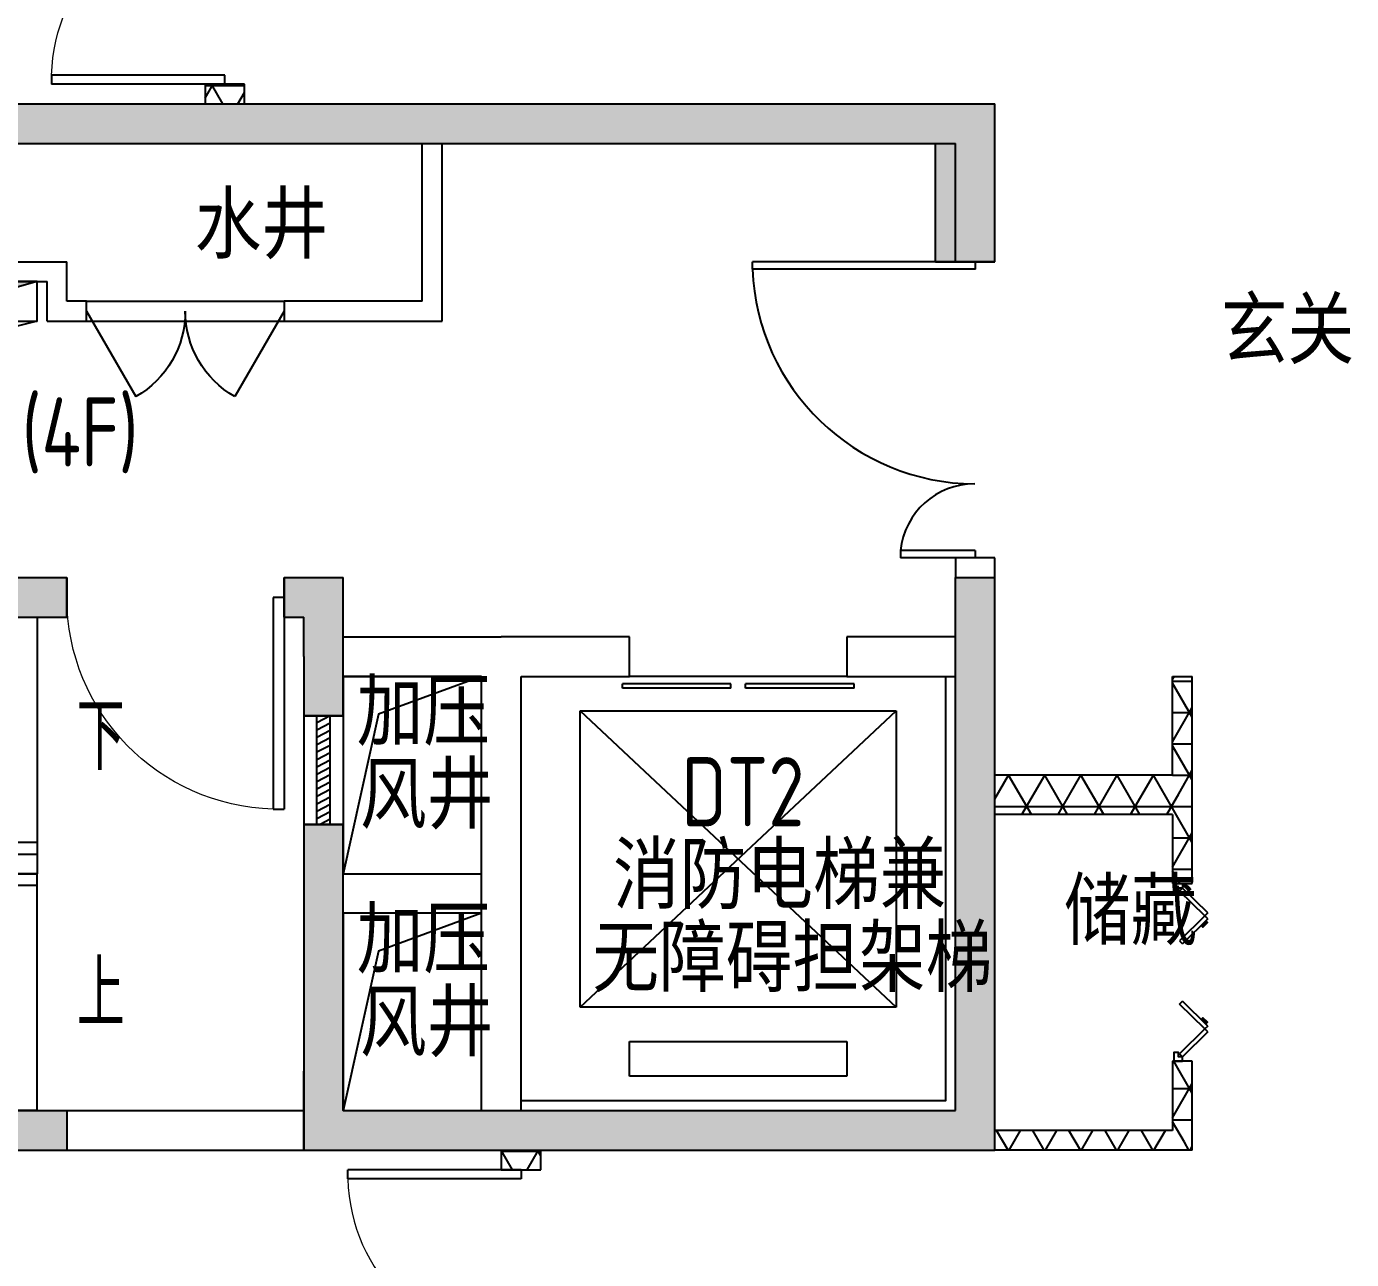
# Model space of a CAD drawing. Extents: x 512858 to 514372, y -232486 to -231710.
# Drawn here: x 513802.74 to 513809.45, y -232134.32 to -232128.08 of the extents above; entities that cross this region are included whole.
import ezdxf

# ---------------------------------------------------------------- set-up
doc = ezdxf.new("R2010")
doc.units = 0
doc.header["$LTSCALE"] = 1000
doc.layers.get('0').update_dxf_attribs({"color": 252})
for name, color, linetype in [('2#HXT-偶数层$0$A-ANNO-100-SYMB', 252, 'Continuous'), ('2#HXT-偶数层$0$A-ANNO-100-TXT', 252, 'Continuous'), ('2#HXT-偶数层$0$A-DOOR', 252, 'Continuous'), ('2#HXT-偶数层$0$A-FIRE-DOOR', 252, 'Continuous'), ('2#HXT-偶数层$0$A-HOLE-E', 252, 'Continuous'), ('2#HXT-偶数层$0$A-PATT-COLU', 252, 'Continuous'), ('2#HXT-偶数层$0$A-STAIR', 252, 'Continuous'), ('2#HXT-偶数层$0$A-STR-CONC-B', 252, 'Continuous'), ('2#HXT-偶数层$0$A-WALL-S', 252, 'Continuous'), ('2#HXT-偶数层$0$A-WINDOW', 252, 'Continuous'), ('2#HXT-偶数层$0$AA-DOOR_FIRE_TEXT', 252, 'Continuous'), ('A-ANNO-100-TXT', 252, 'Continuous'), ('A-ANNO-20-TXT', 252, 'Continuous'), ('A-METAL-S', 253, 'Continuous'), ('A2户型$1$A-DOOR', 252, 'Continuous'), ('A2户型$1$A-FIRE-DOOR', 252, 'Continuous'), ('A2户型$1$A-PATT-COLU', 252, 'Continuous'), ('A2户型$1$A-STR-CONC-B', 252, 'Continuous'), ('A2户型$1$A-WALL-S', 252, 'Continuous'), ('A2户型$1$WINDOW', 252, 'Continuous'), ('PUB_TEXT', 252, 'Continuous')]:
    doc.layers.add(name, color=color, linetype=linetype)
doc.styles.add('2#HXT-偶数层$0$STANDARD', font='GBENOR', dxfattribs={"bigfont": 'GBCBIG'})
doc.styles.add('TYDG_02', font='TSSDENG.shx', dxfattribs={"width": 0.8, "bigfont": 'hztxt.shx'})
pattern_1 = [(0, (0, 0), (0, 158.75), []), (60, (0, 0), (-137.4815328507796, 79.37500000000001), []), (120, (0, 0), (-137.4815328507796, -79.37499999999996), [])]

# ---------------------------------------------------------------- blocks, each defined once
blk = doc.blocks.new('2新137A2户型$0$$DorLib2D$00000001')
for p, q in [((0.45, 0.9750000000000001), (0.5000000000000002, 0.9750000000000001)), ((0.45, 0), (0.45, 0.9750000000000001)), ((0.5, 0), (0.5, 0.9750000000000001)), ((0.5, 0), (0.45, 0))]:
    blk.add_line(p, q)
at = {"lineweight": 13}
blk.add_arc((0.475, 0), 0.975, 91.4692835813538, 180, dxfattribs=at)
blk = doc.blocks.new('2新138A2户型$0$$DorLib2D$00000034')
for p, q in [((-0.3348234125231649, 0.1426552639182747), (-0.4750000000005821, 1.0056e-12)), ((-0.3181802983995001, 0.1263013287125923), (-0.4583568858769172, -0.0163539352046766)), ((-0.3348234125231649, 0.1426552639182747), (-0.3181802983995001, 0.1263013287125923)), ((-0.3015371842758353, 0.1426552639182747), (-0.3181802983995001, 0.1263013287125923)), ((-0.3181802983995001, 0.1263013287125923), (-0.1780037109220829, -0.0163539352046766)), ((-0.3015371842758353, 0.1426552639182747), (-0.161360596798418, 1.0056e-12)), ((0.3015371842758353, 0.1426552639182747), (0.161360596798418, 1.0056e-12)), ((0.3181802983995001, 0.1263013287125923), (0.1780037109220829, -0.0163539352046766)), ((0.3015371842758353, 0.1426552639182747), (0.3181802983995001, 0.1263013287125923)), ((0.3348234125231649, 0.1426552639182747), (0.3181802983995001, 0.1263013287125923)), ((0.3181802983995001, 0.1263013287125923), (0.4583568858769172, -0.0163539352046766)), ((0.3348234125231649, 0.1426552639182747), (0.4750000000005821, 1.0056e-12)), ((-0.5000000000006187, -0.0479999999993198), (-0.5000000000007416, 1.0099e-12)), ((-0.4583568858769172, -0.0163539352046766), (-0.4750000000005821, 1.0056e-12)), ((-0.1780037109220829, -0.0163539352046766), (-0.161360596798418, 1.0056e-12)), ((0.1780037109220829, -0.0163539352046766), (0.161360596798418, 1.0056e-12)), ((0.4583568858769172, -0.0163539352046766), (0.4750000000005821, 1.0056e-12)), ((0.5000000000007416, -0.0479999999993198), (0.5000000000007416, 1.0099e-12))]:
    blk.add_line(p, q)
for points in [[(-0.2898728090204765, 0.1307846330202903), (-0.2803624580926677, 0.1401297388521084), (-0.2549744755672762, 0.114292832613611), (-0.2644848264950846, 0.1049477267817925)], [(-0.2866020219793401, 0.1274560101955572), (-0.2804202938762643, 0.1335303289862392), (-0.2615738854331457, 0.1143506683972074), (-0.2677556135362211, 0.1082763496065255)], [(0.2898728090204765, 0.1307846330202903), (0.2803624580926677, 0.1401297388521084), (0.2549744755672762, 0.114292832613611), (0.2644848264950846, 0.1049477267817925)], [(0.2866020219793401, 0.1274560101955572), (0.2804202938762643, 0.1335303289862392), (0.2615738854331457, 0.1143506683972074), (0.2677556135362211, 0.1082763496065255)], [(-0.5000000000006185, 7.574e-13), (-0.4750000000005819, 7.548e-13), (-0.4750000000005796, -0.0229999999992807), (-0.4500000000005404, -0.0229999999992807), (-0.4500000000005404, -0.0479999999993198), (-0.5000000000006187, -0.0479999999993198)], [(0.5000000000006185, 7.574e-13), (0.4750000000005819, 7.548e-13), (0.4750000000005796, -0.0229999999992807), (0.4500000000005404, -0.0229999999992807), (0.4500000000005404, -0.0479999999993198), (0.5000000000006187, -0.0479999999993198)]]:
    blk.add_lwpolyline(points)
blk = doc.blocks.new('2新141A2户型$0$$DorLib2D$00000225')
at = {"color": 0}
for p, q in [((0.4750000000000032, -0.0014478852985498), (0.4750000000000032, 0.7521225008925327)), ((0.4750000000000032, 0.7521225008925327), (0.5000000000000036, 0.7521225008925363)), ((0.5000000000000036, -0.0014478852985498), (0.5000000000000036, 0.7521225008925363)), ((-0.4999999999999982, -3.6e-15), (-0.5, 0.252035990386009)), ((-0.4750000000000014, 0.252035990386009), (-0.5, 0.252035990386009)), ((-0.4749999999999996, -3.6e-15), (-0.4750000000000014, 0.252035990386009)), ((-0.4749999999999996, -3.6e-15), (-0.4999999999999947, -3.6e-15)), ((0.4750000000000032, -0.0014478852985498), (0.4999999999999929, -0.0014478852985498))]:
    blk.add_line(p, q, dxfattribs=at)
for centre, radius, start, end in [((0.5046168020419071, -0.0019208093578129), 0.7546247204382253, 92.24926861260724, 179.7237749158362), ((-0.5007908120542499, 0.0025725639174823), 0.2507930763238999, 359.7898704778746, 84.09743784757413)]:
    blk.add_arc(centre, radius, start, end, dxfattribs=at)
blk = doc.blocks.new('2新135A2户型')
at = {"layer": 'A2户型$1$A-PATT-COLU'}
h = blk.add_hatch(dxfattribs=at)
h.set_pattern_fill('NET3', color=256, scale=50, style=0)
h.set_pattern_definition(pattern_1)
h.paths.add_polyline_path([(-56662.02428979643, 172502.20979495), (-56662.02429088665, 172602.2633542628), (-56862.02429088939, 172602.2633520832), (-56862.02428979765, 172502.2084788902)])
for points in [[(-58062.02618816544, 172502.2005825187), (-58062.02487210563, 172302.200582523), (-56762.02363051339, 172302.2091369199), (-56762.0249465732, 172502.2091369156)], [(-56762.0249465732, 172502.2091369156), (-56762.02363051339, 172302.2091369199), (-53162.02434097562, 172302.2328259916), (-52862.02434097563, 172502.2348000859)], [(-52862.02434097696, 171702.2341420536), (-52862.02434097563, 172502.2348000859), (-53162.02434097562, 172302.2328259916), (-53162.02434097696, 171702.2341420536)], [(-53062.02434097696, 169002.2290697434), (-52862.02434097696, 169002.2290697434), (-52862.02434097696, 170102.2341420536), (-53062.02434097696, 170102.2341420536)], [(-53062.02434097788, 167402.2341420537), (-52862.02434097644, 167202.2341420537), (-52862.02434097696, 169002.2290697434), (-53062.02434097696, 169002.2290697434)], [(-56362.02434097925, 167202.2341420535), (-56162.0243409729, 167402.2341420534), (-56162.02434097698, 167602.2341420536), (-56362.02434097698, 167602.2341420536)], [(-60562.02446431626, 167402.2341420536), (-60562.02446431626, 167202.2341420536), (-57562.02434097698, 167202.2341420536), (-57562.02434097698, 167402.2341420536)], [(-56162.0243409729, 167402.2341420534), (-56362.02434097925, 167202.2341420535), (-55262.02439288476, 167202.2341420536), (-55262.02439288476, 167402.2341420536)], [(-55262.02439288476, 167402.2341420536), (-55262.02439288476, 167202.2341420536), (-52862.02434097644, 167202.2341420537), (-53062.02434097788, 167402.2341420537)]]:
    blk.add_hatch(color=256, dxfattribs=at).paths.add_polyline_path(points)
h = blk.add_hatch(dxfattribs=at)
h.set_pattern_fill('NET3', color=256, scale=50, style=0)
h.set_pattern_definition(pattern_1)
h.paths.add_polyline_path([(-51928.85927180494, 169002.2390653061), (-51862.19260513909, 169002.2387640138), (-51862.1898924152, 169602.2387640077), (-51962.18989241419, 169602.2392161283), (-51962.19215301686, 169102.2392159615)])
h = blk.add_hatch(dxfattribs=at)
h.set_pattern_fill('NET3', color=256, scale=50, style=0)
h.set_pattern_definition(pattern_1)
h.paths.add_polyline_path([(-51928.85927180494, 169002.2390653061), (-51962.19215301686, 169102.2392159615), (-52862.02434097644, 169102.2300845039), (-52862.02434097644, 168902.2300844946), (-51962.19305725885, 168902.2392159429)])
h = blk.add_hatch(dxfattribs=at)
h.set_pattern_fill('NET3', color=256, scale=50, style=0)
h.set_pattern_definition(pattern_1)
h.paths.add_polyline_path([(-51962.19305725885, 168902.2392159429), (-51962.19463944857, 168552.2906592872), (-51862.19463944906, 168552.2902071666), (-51862.19260513909, 169002.2387640138), (-51928.85927180494, 169002.2390653061)])
h = blk.add_hatch(dxfattribs=at)
h.set_pattern_fill('NET3', color=256, scale=50, style=0)
h.set_pattern_definition(pattern_1)
h.paths.add_polyline_path([(-51862.20074328215, 167202.2448666343), (-51862.19870853438, 167652.2902071758), (-51962.19870853441, 167652.2906592964), (-51962.20029116827, 167302.2438518491)])
h = blk.add_hatch(dxfattribs=at)
h.set_pattern_fill('NET3', color=256, scale=50, style=0)
h.set_pattern_definition(pattern_1)
h.paths.add_polyline_path([(-51862.20074328215, 167202.2448666343), (-51962.20029116827, 167302.2438518491), (-52862.02434097644, 167302.234720474), (-52862.02434097635, 167202.2347204682)])
h = blk.add_hatch(dxfattribs=at)
h.set_pattern_fill('NET3', color=256, scale=50, style=0)
h.set_pattern_definition(pattern_1)
h.paths.add_polyline_path([(-55362.02439012675, 167202.2341420535), (-55362.02438736845, 167102.2341365395), (-55162.02438737145, 167102.2341420547), (-55162.0243901283, 167202.2341420535)])
at = {"layer": 'A2户型$1$A-STR-CONC-B'}
for p, q in [((-58062.02618816544, 172502.2005825187), (-56762.0249465732, 172502.2091369156)), ((-56762.0249465732, 172502.2091369156), (-52862.02434097563, 172502.2348000859)), ((-52862.02434097696, 171702.2341420536), (-52862.02434097563, 172502.2348000859)), ((-58062.02487210563, 172302.200582523), (-56762.02363051339, 172302.2091369199)), ((-56762.02363051339, 172302.2091369199), (-53162.02434097562, 172302.2328259916)), ((-53162.02434097696, 171702.2341420536), (-53162.02434097562, 172302.2328259916)), ((-53162.02434097696, 171702.2341420536), (-52862.02434097696, 171702.2341420536)), ((-53062.02434097696, 169002.2290697434), (-53062.02434097696, 170102.2341420536)), ((-53062.02434097696, 170102.2341420536), (-52862.02434097696, 170102.2341420536)), ((-52862.02434097696, 169002.2290697434), (-52862.02434097696, 170102.2341420536)), ((-53062.02434097788, 167402.2341420537), (-53062.02434097696, 169002.2290697434)), ((-52862.02434097644, 167202.2341420537), (-52862.02434097696, 169002.2290697434)), ((-56362.02434097925, 167202.2341420535), (-56362.02434097698, 167602.2341420536)), ((-56162.0243409729, 167402.2341420534), (-56162.02434097698, 167602.2341420536)), ((-60562.02446431626, 167402.2341420536), (-57562.02434097698, 167402.2341420536)), ((-57562.02434097698, 167402.2341420536), (-57562.02434097698, 167202.2341420536)), ((-56162.0243409729, 167402.2341420534), (-55262.02439288476, 167402.2341420536)), ((-55262.02439288476, 167402.2341420536), (-53062.02434097788, 167402.2341420537)), ((-60562.02446431626, 167202.2341420536), (-57562.02434097698, 167202.2341420536)), ((-56362.02434097925, 167202.2341420535), (-55262.02439288476, 167202.2341420536)), ((-55262.02439288476, 167202.2341420536), (-52862.02434097644, 167202.2341420537))]:
    blk.add_line(p, q, dxfattribs=at)
at = {"layer": 'A2户型$1$A-WALL-S'}
for p, q in [((-56662.02429088665, 172602.2633542628), (-56862.02429088939, 172602.2633520832)), ((-56862.02429088939, 172602.2633520832), (-56862.02428979765, 172502.2084788902)), ((-56662.02428979643, 172502.20979495), (-56662.02429088665, 172602.2633542628)), ((-52862.02434097696, 171702.2341420536), (-53062.02434097696, 171702.2341420536)), ((-52862.02434097647, 170202.2341420531), (-53062.02434097767, 170202.2341420531)), ((-53062.02434097767, 170202.2341420531), (-53062.02434097696, 170102.2341420536)), ((-52862.02434097696, 170102.2341420536), (-52862.02434097647, 170202.2341420531)), ((-51962.19215301686, 169102.2392159615), (-51962.18989241419, 169602.2392161283)), ((-51962.18989241419, 169602.2392161283), (-51862.1898924152, 169602.2387640077)), ((-51862.19260513909, 169002.2387640138), (-51862.1898924152, 169602.2387640077)), ((-51962.19215301686, 169102.2392159615), (-52862.02434097644, 169102.2300845039)), ((-51862.19463944906, 168552.2902071666), (-51862.19260513909, 169002.2387640138)), ((-51962.19305725885, 168902.2392159429), (-52862.02434097644, 168902.2300844946)), ((-51962.19305725885, 168902.2392159429), (-51962.19463944857, 168552.2906592872)), ((-51962.19463944857, 168552.2906592872), (-51862.19463944906, 168552.2902071666)), ((-51962.19870853441, 167652.2906592964), (-51962.20029116827, 167302.2438518491)), ((-51862.19870853438, 167652.2902071758), (-51962.19870853441, 167652.2906592964)), ((-51862.20074328215, 167202.2448666343), (-51862.19870853438, 167652.2902071758)), ((-57562.02434097698, 167402.2341420536), (-56362.02434097926, 167402.234142054)), ((-51962.20029116827, 167302.2438518491), (-52862.02434097644, 167302.234720474)), ((-57562.02434097698, 167202.2341420536), (-56362.02434097729, 167202.234142054)), ((-55362.02439012675, 167202.2341420535), (-55362.02438736845, 167102.2341365395)), ((-55162.02438737145, 167102.2341420547), (-55162.0243901283, 167202.2341420535)), ((-51862.20074328215, 167202.2448666343), (-52862.02434097635, 167202.2347204682)), ((-55362.02438736845, 167102.2341365395), (-55162.02438737145, 167102.2341420547))]:
    blk.add_line(p, q, dxfattribs=at)
at = {"layer": 'A2户型$1$A-DOOR', "yscale": -900, "zscale": 200}
for p, xscale, rotation in [((-56762.0242957919, 173052.263353172), 900, 270.000000624415), ((-55262.02437496023, 166652.2341392971), -900, 270.0000015800014)]:
    blk.add_blockref('2新137A2户型$0$$DorLib2D$00000001', p, dxfattribs=dict(at, xscale=xscale, rotation=rotation))
at = {"layer": 'A2户型$1$A-FIRE-DOOR', "xscale": 1500, "yscale": 1500, "zscale": 200, "rotation": 90}
blk.add_blockref('2新141A2户型$0$$DorLib2D$00000225', (-52962.02434097696, 170952.2341420534), dxfattribs=at)
at = {"layer": 'A2户型$1$WINDOW', "xscale": -900, "yscale": -900, "zscale": 100, "rotation": 89.99974095395022}
blk.add_blockref('2新138A2户型$0$$DorLib2D$00000034', (-51912.19667399183, 168102.2904332308), dxfattribs=at)
blk = doc.blocks.new('2新542#HXT-偶数层$0$$TWTSYS$00000508')
for p, q in [((-0.5, 0.5), (0.3236161731911125, 1.224064056863426)), ((-0.5, 0.5), (-0.5, -0.5)), ((-0.5, -0.5), (0.5, 0.5)), ((0.5, 0.5), (-0.5, 0.5)), ((0.5, -0.5), (0.5, 0.5)), ((-0.5, -0.5), (0.5, -0.5))]:
    blk.add_line(p, q)
blk.add_solid([(0.5, -0.5), (0.5, 0.5), (-0.5, -0.5)])
blk = doc.blocks.new('2新552#HXT-偶数层$0$$WINLIB2D$00000039')
at = {"color": 0}
for points in [[(-0.4999999999983409, 0.5000000000445652), (-0.4999999999999964, -0.4999999999999716)], [(0.5000000000016591, 0.4999999999536158), (-0.4999999999983409, 0.5000000000445652)], [(0.4999999999983338, -0.5000000000463842), (0.4999999999999609, 0.4999999999999432)], [(-0.499999999999428, 0.1666666667124446), (0.500000000000572, 0.1666666666205998)], [(-0.3838834764901549, -0.166666666632409), (-0.4479860405916831, 0.1666666667079113)], [(-0.3158924398378069, -0.166666666637866), (-0.3799950039392748, 0.1666666667006353)], [(-0.2479014031851996, -0.166666666645142), (-0.3120039672867243, 0.1666666666951784)], [(-0.1799103665328481, -0.1666666666505989), (-0.2440129306343159, 0.1666666666887977)], [(-0.1119193298802692, -0.1666666666569512), (-0.1760218939817904, 0.1666666666824455)], [(-0.0439282932278893, -0.1666666666633319), (-0.1080308573293216, 0.1666666666760648)], [(0.024062743424718, -0.1666666666696841), (-0.0400398206768031, 0.1666666666697125)], [(0.092053780077034, -0.1666666666751411), (0.0279512159755768, 0.1666666666642556)], [(0.1600448167296129, -0.1666666666815217), (0.0959422526280953, 0.1666666666578749)], [(0.2280358533819644, -0.166666666687874), (0.163933289280525, 0.1666666666505989)], [(0.2960268900345753, -0.1666666666942547), (0.231924325933047, 0.1666666666460657)], [(0.3640179266869801, -0.1666666667006069), (0.2999153625854838, 0.166666666639685)], [(0.4320089633395341, -0.1666666667060639), (0.3679063992380058, 0.166666666632409)], [(0.4999999999916831, -0.1666666667115209), (0.4358974358904746, 0.1666666666260568)], [(-0.4518745131427302, -0.1666666666260284), (-0.5000000000072298, 0.083585865078021)], [(-0.500000000000572, -0.1666666666214951), (0.499999999999428, -0.1666666667124446)], [(0.4999999999983338, -0.5000000000463842), (-0.5000000000016662, -0.4999999999554348)]]:
    blk.add_lwpolyline(points, dxfattribs=at)
blk = doc.blocks.new('2新502#HXT-偶数层$0$$DorLib2D$00000001')
for p, q in [((0.45, 0.9750000000000001), (0.5000000000000002, 0.9750000000000001)), ((0.45, 0), (0.45, 0.9750000000000001)), ((0.5, 0), (0.5, 0.9750000000000001)), ((0.5, 0), (0.45, 0))]:
    blk.add_line(p, q)
at = {"lineweight": 13}
blk.add_arc((0.475, 0), 0.975, 91.4692835813538, 180, dxfattribs=at)
blk = doc.blocks.new('2新492#HXT-偶数层$0$$DORLIB2D$00000127')
at = {"color": 0}
for points in [[(-0.5333333333328483, 0.7948983154366971), (-0.5333333333328483, 0.690405644187237)], [(-0.0333333333328483, 0.7948983154366971), (-0.5333333333328483, 0.7948983154366971)], [(-0.0333333333328483, 0.7948983154366971), (-0.0333333333328483, 0.690405644187237)], [(0.5333333333328483, 0.7948983154366971), (0.0333333333328483, 0.7948983154366971)], [(0.0333333333328483, 0.7948983154366971), (0.0333333333328483, 0.690405644187237)], [(0.5333333333328483, 0.7948983154366971), (0.5333333333328483, 0.690405644187237)], [(-0.0333333333328483, 0.690405644187237), (-0.5333333333328483, 0.690405644187237)], [(0.5333333333328483, 0.690405644187237), (0.0333333333328483, 0.690405644187237)], [(0.5, 0.4999999999999858), (-0.5, 0.4999999999999858)]]:
    blk.add_lwpolyline(points, dxfattribs=at)
blk = doc.blocks.new('2新532#HXT-偶数层$0$$DorLib2D$00000231')
at = {"color": 0}
for p, q in [((-0.4999999999999947, 7.1e-15), (-0.2500000000000284, 0.4330127018921708)), ((0.5000000000000053, 7.1e-15), (0.250000000000032, 0.4330127018921708))]:
    blk.add_line(p, q, dxfattribs=at)
for centre, radius, start, end in [((-0.4999999999996803, 3.055e-13), 0.499999999999681, 0, 59.99999999996344), ((0.5000000000000426, -2.49e-14), 0.4999999999999835, 120.0000000000366, 180)]:
    blk.add_arc(centre, radius, start, end, dxfattribs=at)
blk = doc.blocks.new('2新512#HXT-偶数层$0$$DorLib2D$00000225')
at = {"color": 0}
for p, q in [((0.4750000000000032, -0.0014478852985498), (0.4750000000000032, 0.7521225008925327)), ((0.4750000000000032, 0.7521225008925327), (0.5000000000000036, 0.7521225008925363)), ((0.5000000000000036, -0.0014478852985498), (0.5000000000000036, 0.7521225008925363)), ((-0.4999999999999982, -3.6e-15), (-0.5, 0.252035990386009)), ((-0.4750000000000014, 0.252035990386009), (-0.5, 0.252035990386009)), ((-0.4749999999999996, -3.6e-15), (-0.4750000000000014, 0.252035990386009)), ((-0.4749999999999996, -3.6e-15), (-0.4999999999999947, -3.6e-15)), ((0.4750000000000032, -0.0014478852985498), (0.4999999999999929, -0.0014478852985498))]:
    blk.add_line(p, q, dxfattribs=at)
for centre, radius, start, end in [((0.5046168020419071, -0.0019208093578129), 0.7546247204382253, 92.24926861260724, 179.7237749158362), ((-0.5007908120542499, 0.0025725639174823), 0.2507930763238999, 359.7898704778746, 84.09743784757413)]:
    blk.add_arc(centre, radius, start, end, dxfattribs=at)
blk = doc.blocks.new('2新482#HXT-偶数层')
at = {"layer": '2#HXT-偶数层$0$A-PATT-COLU'}
for points in [[(-50412.02434097679, -20697.76585794636), (-50412.02434097679, -20897.76585794636), (-47662.02434097696, -20897.76585794636), (-47662.02434097696, -20697.76585794636)], [(-47662.02434097696, -20697.76585794636), (-47662.02434097696, -20897.76585794636), (-45062.02434097682, -20897.76585794639), (-44862.02434097699, -20697.76585794634)], [(-44862.02434097696, -21497.76585794636), (-44862.02434097699, -20697.76585794634), (-45062.02434097682, -20897.76585794639), (-45062.02434097696, -21497.76585794636)], [(-54462.02434097696, -23297.76585794636), (-49562.02434097696, -23297.76585794636), (-49562.02434097696, -23097.76585794636), (-54462.02434097696, -23097.76585794636)], [(-48462.02434097696, -23297.76585794636), (-48362.02434097767, -23297.76585794738), (-48162.02434097687, -23097.76585794617), (-48462.02434097696, -23097.76585794636)], [(-48362.02434097698, -23497.76585794636), (-48162.02434097698, -23497.76585794636), (-48162.02434097687, -23097.76585794617), (-48362.02434097767, -23297.76585794738)], [(-45062.02434097696, -23497.76585794636), (-44862.02434097696, -23497.76585794636), (-44862.02434097696, -23097.76585794636), (-45062.02434097696, -23097.76585794636)], [(-48362.02434097698, -23497.76585794636), (-48362.02434097699, -23797.76585794658), (-48162.02434097693, -23797.76585794658), (-48162.02434097698, -23497.76585794636)], [(-45062.02434097698, -25797.76585794628), (-44862.02434097702, -25997.76585794638), (-44862.02434097696, -23497.76585794636), (-45062.02434097696, -23497.76585794636)], [(-48162.02434097698, -25797.76585794646), (-48162.02434097693, -24347.76585794628), (-48362.02434097699, -24347.76585794628), (-48362.02434097697, -25997.76585794645)], [(-54462.02434097696, -25997.76585794633), (-49562.02434097696, -25997.76585794633), (-49562.02434097696, -25797.76585794633), (-54462.02434097696, -25797.76585794633)], [(-48162.02434097698, -25797.76585794646), (-48362.02434097697, -25997.76585794645), (-47362.02434097696, -25997.76585794636), (-47362.02434097696, -25797.76585794636)], [(-47362.02434097696, -25797.76585794636), (-47362.02434097696, -25997.76585794636), (-44862.02434097702, -25997.76585794638), (-45062.02434097698, -25797.76585794628)]]:
    blk.add_hatch(color=256, dxfattribs=at).paths.add_polyline_path(points)
at = {"layer": '2#HXT-偶数层$0$A-ANNO-100-SYMB'}
for points in [[(-49582.02434097696, -23897.76585794688, 0, 0, 0), (-51792.02434097696, -23897.76585794688, 0, 80.00000000000001, 0), (-51492.02434097696, -23897.76585794688, 0, 0, 0)], [(-49582.02434097696, -25197.76585794688, 0, 0, 0), (-51792.02434097696, -25197.76585794688, 0, 80.00000000000001, 0), (-51492.02434097696, -25197.76585794688, 0, 0, 0)]]:
    blk.add_lwpolyline(points, format="xyseb", dxfattribs=at)
at = {"layer": '2#HXT-偶数层$0$A-FIRE-DOOR'}
for p, q in [((-49462.02434097696, -21697.76585794621), (-48462.02434097696, -21697.76585794621)), ((-49462.02434097696, -21797.76585794621), (-48462.02434097696, -21797.76585794621))]:
    blk.add_line(p, q, dxfattribs=at)
at = {"layer": '2#HXT-偶数层$0$A-HOLE-E'}
for points in [[(-47462.02434097696, -23597.76585794642), (-48162.02434097696, -23597.76585794642), (-48162.02434097696, -24597.76585794639), (-47462.02434097696, -24597.76585794639)], [(-47462.02434097705, -24797.76585794642), (-48162.02434097705, -24797.76585794642), (-48162.02434097705, -25797.76585794639), (-47462.02434097705, -25797.76585794639)]]:
    blk.add_lwpolyline(points, close=True, dxfattribs=at)
for points in [[(-47462.02434097696, -23597.76585794642), (-47984.16630304794, -23789.41009111749), (-48162.02434097696, -24597.76585794639)], [(-47462.02434097705, -24797.76585794642), (-47984.16630304803, -24989.41009111749), (-48162.02434097705, -25797.76585794639)]]:
    blk.add_lwpolyline(points, dxfattribs=at)
at = {"layer": '2#HXT-偶数层$0$A-STAIR'}
for p, q in [((-52210.69947557196, -23297.76585794687), (-49712.02434097696, -23297.76585794688)), ((-49712.02434097696, -23297.76585794688), (-49712.02434097687, -24437.76585794687)), ((-46962.02434097699, -25272.76585794642), (-46962.02434097699, -23772.76585794636)), ((-46962.02434097699, -23772.76585794636), (-45362.02434097698, -23772.76585794636)), ((-46962.02434097699, -25272.76585794642), (-45362.02434097698, -23772.76585794636)), ((-46962.02434097699, -23772.76585794636), (-45362.02434097698, -25272.76585794642)), ((-45362.02434097698, -23772.76585794636), (-45362.02434097698, -25272.76585794642)), ((-51552.52016869564, -24437.76585794687), (-49712.02434097696, -24437.76585794688)), ((-49712.02434097687, -24437.76585794687), (-49712.02434097696, -24497.76585794688)), ((-49712.02434097696, -24437.76585794688), (-49712.02434097696, -24497.76585794688)), ((-51517.87915254427, -24497.76585794687), (-49712.02434097696, -24497.76585794688)), ((-51517.87915254427, -24497.76585794687), (-49712.02434097696, -24497.76585794688)), ((-49712.02434097696, -24597.76585794688), (-52210.6994755718, -24597.76585794687)), ((-49712.02434097696, -24597.76585794688), (-52210.6994755718, -24597.76585794687)), ((-49712.02434097687, -24657.76585794687), (-49712.02434097696, -24597.76585794688)), ((-49712.02434097696, -24657.76585794688), (-49712.02434097696, -24597.76585794688)), ((-49712.02434097696, -24657.76585794688), (-52176.05845942043, -24657.76585794687)), ((-49712.02434097696, -25797.76585794688), (-49712.02434097687, -24657.76585794687)), ((-45362.02434097698, -25272.76585794642), (-46962.02434097699, -25272.76585794642)), ((-46712.02434097699, -25622.7658579463), (-46712.02434097699, -25447.76585794642)), ((-46712.02434097699, -25447.76585794642), (-45612.02434097693, -25447.76585794642)), ((-45612.02434097693, -25447.76585794642), (-45612.02434097693, -25622.7658579463)), ((-45612.02434097693, -25622.7658579463), (-46712.02434097699, -25622.7658579463)), ((-49712.02434097696, -25797.76585794688), (-51517.87915254423, -25797.76585794687))]:
    blk.add_line(p, q, dxfattribs=at)
at = {"layer": '2#HXT-偶数层$0$A-STR-CONC-B'}
for p, q in [((-50412.02434097679, -20697.76585794636), (-47662.02434097696, -20697.76585794636)), ((-47662.02434097696, -20697.76585794636), (-44862.02434097699, -20697.76585794634)), ((-44862.02434097696, -21497.76585794636), (-44862.02434097699, -20697.76585794634)), ((-50412.02434097679, -20897.76585794636), (-47662.02434097696, -20897.76585794636)), ((-47662.02434097696, -20897.76585794636), (-45062.02434097682, -20897.76585794639)), ((-45062.02434097696, -21497.76585794636), (-45062.02434097682, -20897.76585794639)), ((-45062.02434097696, -21497.76585794636), (-44862.02434097696, -21497.76585794636)), ((-54462.02434097696, -23097.76585794636), (-49562.02434097696, -23097.76585794636)), ((-49562.02434097696, -23097.76585794636), (-49562.02434097696, -23297.76585794636)), ((-48462.02434097696, -23097.76585794636), (-48162.02434097687, -23097.76585794617)), ((-48462.02434097696, -23097.76585794636), (-48462.02434097696, -23297.76585794636)), ((-48162.02434097698, -23497.76585794636), (-48162.02434097687, -23097.76585794617)), ((-45062.02434097696, -23497.76585794636), (-45062.02434097696, -23097.76585794636)), ((-45062.02434097696, -23097.76585794636), (-44862.02434097696, -23097.76585794636)), ((-44862.02434097696, -23497.76585794636), (-44862.02434097696, -23097.76585794636)), ((-54462.02434097696, -23297.76585794636), (-49562.02434097696, -23297.76585794636)), ((-48462.02434097696, -23297.76585794636), (-48362.02434097767, -23297.76585794738)), ((-48362.02434097698, -23497.76585794636), (-48362.02434097767, -23297.76585794738)), ((-48362.02434097698, -23497.76585794636), (-48362.02434097699, -23797.76585794658)), ((-48162.02434097693, -23797.76585794658), (-48162.02434097698, -23497.76585794636)), ((-45062.02434097698, -25797.76585794628), (-45062.02434097696, -23497.76585794636)), ((-44862.02434097702, -25997.76585794638), (-44862.02434097696, -23497.76585794636)), ((-48362.02434097699, -23797.76585794658), (-48162.02434097693, -23797.76585794658)), ((-48162.02434097693, -24347.76585794628), (-48362.02434097699, -24347.76585794628)), ((-48362.02434097699, -24347.76585794628), (-48362.02434097697, -25997.76585794645)), ((-48162.02434097698, -25797.76585794646), (-48162.02434097693, -24347.76585794628)), ((-54462.02434097696, -25797.76585794633), (-49562.02434097696, -25797.76585794633)), ((-49562.02434097696, -25797.76585794633), (-49562.02434097696, -25997.76585794633)), ((-48162.02434097698, -25797.76585794646), (-47362.02434097696, -25797.76585794636)), ((-47362.02434097696, -25797.76585794636), (-45062.02434097698, -25797.76585794628)), ((-54462.02434097696, -25997.76585794633), (-49562.02434097696, -25997.76585794633)), ((-48362.02434097697, -25997.76585794645), (-47362.02434097696, -25997.76585794636)), ((-47362.02434097696, -25997.76585794636), (-44862.02434097702, -25997.76585794638))]:
    blk.add_line(p, q, dxfattribs=at)
at = {"layer": '2#HXT-偶数层$0$A-WALL-S'}
for p, q in [((-47762.024340977, -21697.76585794627), (-47762.024340977, -20897.76585794639)), ((-47662.02434097691, -21797.76585794624), (-47662.02434097691, -20897.76585794639)), ((-50412.02434097682, -21497.76585790629), (-49562.02434100653, -21497.76585790629)), ((-49562.02434100653, -21697.76585794626), (-49562.02434100653, -21497.76585790629)), ((-45062.02434097696, -21497.76585794636), (-44862.02434097696, -21497.76585794636)), ((-50412.02434097653, -21597.76585790634), (-49662.02434100648, -21597.76585790634)), ((-49662.02434100648, -21797.76585794624), (-49662.02434100648, -21597.76585790634)), ((-49462.02434097677, -21697.76585794623), (-49562.02434100653, -21697.76585794626)), ((-49462.02434097678, -21797.76585794623), (-49462.02434097677, -21697.76585794623)), ((-47762.024340977, -21697.76585794627), (-48462.02434097707, -21697.76585794624)), ((-48462.02434097707, -21697.76585794624), (-48462.02434097708, -21797.76585794623)), ((-49662.02434100648, -21797.76585794624), (-49462.02434097678, -21797.76585794623)), ((-48462.02434097708, -21797.76585794623), (-47662.02434097691, -21797.76585794624)), ((-44862.024340977, -22997.76585794658), (-45062.024340977, -22997.76585794658)), ((-45062.024340977, -22997.76585794658), (-45062.02434097696, -23097.76585794636)), ((-44862.02434097696, -23097.76585794636), (-44862.024340977, -22997.76585794658)), ((-49562.02434097696, -23297.76585794636), (-49562.02434097696, -23097.76585794636)), ((-48462.02434097696, -23297.76585794636), (-48462.02434097696, -23097.76585794636)), ((-48162.02434097687, -23397.76585794623), (-47362.02434097696, -23397.76585794636)), ((-46712.02434097707, -23397.76585794642), (-47362.02434097696, -23397.76585794636)), ((-46712.02434097707, -23597.76585794644), (-46712.02434097707, -23397.76585794642)), ((-45062.02434097698, -23397.76585794643), (-45612.02434097692, -23397.76585794645)), ((-45612.02434097692, -23397.76585794645), (-45612.02434097692, -23597.76585794644)), ((-48162.02434097687, -23597.76585794649), (-47462.02434097698, -23597.76585794649)), ((-47462.02434097698, -25797.76585794628), (-47462.02434097698, -23597.76585794649)), ((-47262.02434097698, -25797.76585794628), (-47262.02434097698, -23597.76585794638)), ((-47262.02434097698, -23597.76585794638), (-46712.02434097707, -23597.76585794644)), ((-45612.02434097692, -23597.76585794644), (-45062.02434097698, -23597.76585794638)), ((-54132.02434097693, -24497.76585794688), (-49712.02434097689, -24497.76585794688)), ((-49712.02434097689, -24497.76585794688), (-49712.02434097689, -24597.76585794688)), ((-54132.02434097693, -24597.76585794688), (-49712.02434097689, -24597.76585794688)), ((-49562.02434097696, -25797.76585794636), (-48362.02434097696, -25797.76585794636)), ((-48362.02434097696, -25797.76585794636), (-48362.02434097696, -25997.76585794636)), ((-49562.02434097696, -25997.76585794636), (-48362.02434097696, -25997.76585794636))]:
    blk.add_line(p, q, dxfattribs=at)
at = {"layer": '2#HXT-偶数层$0$A-DOOR', "xscale": 1100, "yscale": -200, "zscale": 200}
blk.add_blockref('2新492#HXT-偶数层$0$$DORLIB2D$00000127', (-46162.02434097699, -23497.76585794636), dxfattribs=at)
at = {"layer": '2#HXT-偶数层$0$A-FIRE-DOOR', "xscale": -1500, "yscale": -1500, "zscale": 200, "rotation": 270.0000000000007}
blk.add_blockref('2新512#HXT-偶数层$0$$DorLib2D$00000225', (-44962.02434097696, -22247.76585794662), dxfattribs=at)
at = {"layer": '2#HXT-偶数层$0$A-FIRE-DOOR'}
for name, p, xscale, yscale, zscale in [('2新532#HXT-偶数层$0$$DorLib2D$00000231', (-48962.02434097696, -21747.76585794621), 1000, -1000, 100), ('2新502#HXT-偶数层$0$$DorLib2D$00000001', (-49012.02434097721, -23197.76585794636), 1100, -1100, 200)]:
    blk.add_blockref(name, p, dxfattribs=dict(at, xscale=xscale, yscale=yscale, zscale=zscale))
at = {"layer": '2#HXT-偶数层$0$A-WINDOW', "xscale": 550, "yscale": 200, "zscale": 200, "rotation": 90}
blk.add_blockref('2新552#HXT-偶数层$0$$WINLIB2D$00000039', (-48262.02434097698, -24072.76585794645), dxfattribs=at)
at = {"layer": '2#HXT-偶数层$0$AA-DOOR_FIRE_TEXT', "xscale": 700.0000000000001, "yscale": 200.0000000000001, "zscale": 700.0000000000001, "rotation": 180}
blk.add_blockref('2新542#HXT-偶数层$0$$TWTSYS$00000508', (-50062.02434097652, -21697.76585790655), dxfattribs=at)
at = {"layer": '2#HXT-偶数层$0$A-ANNO-100-TXT', "color": 7, "style": '2#HXT-偶数层$0$STANDARD'}
for s, p in [('下', (-49512.02434097696, -24072.76585794688)), ('上', (-49512.02434097696, -25372.76585794688))]:
    blk.add_text(s, height=337.5886524822695, dxfattribs=at).set_placement(p)

msp = doc.modelspace()

# ---------------------------------------------------------------- linework, layer by layer
at = {"layer": 'A-METAL-S'}
msp.add_lwpolyline([(513807.3973248661, -232131.3699172539), (513807.3973248661, -232133.5199172539), (513805.2473248141, -232133.5199172539)], dxfattribs=at)

# ---------------------------------------------------------------- block references
at = {"xscale": 0.001, "yscale": 0.001, "zscale": 0.001}
for name, p in [('2新135A2户型', (513860.509349207, -232300.9721513959)), ('2新482#HXT-偶数层', (513852.509349207, -232107.7721513959))]:
    msp.add_blockref(name, p, dxfattribs=at)

# ---------------------------------------------------------------- texts
at = {"layer": 'A-ANNO-100-TXT', "style": 'TYDG_02'}
for s, p in [('玄关', (513808.7915768928, -232129.7885872099)), ('储藏', (513807.9971584328, -232132.731285507))]:
    msp.add_text(s, height=0.3375886524822695, dxfattribs=at).set_placement(p)
at = {"layer": 'A-ANNO-20-TXT', "style": 'TYDG_02'}
for s, p in [('水井', (513803.5951755687, -232129.2537016704)), ('加压', (513804.4154783931, -232131.7220783625)), ('风井', (513804.4322337122, -232132.1420783625)), ('消防电梯兼', (513805.7134149749, -232132.5491008126)), ('加压', (513804.4154783931, -232132.8754019956)), ('无障碍担架梯', (513805.6091596558, -232132.9691008126)), ('风井', (513804.4322337122, -232133.2954019956))]:
    msp.add_text(s, height=0.3375886524822695, dxfattribs=at).set_placement(p)
at = {"layer": 'A-ANNO-20-TXT', "style": 'TYDG_02', "width": 0.8}
msp.add_text('DT2', height=0.35, dxfattribs=at).set_placement((513806.0594433437, -232132.1291008126))
at = {"layer": 'PUB_TEXT', "color": 252, "style": 'TYDG_02', "width": 0.8}
msp.add_text('(4F)', height=0.35, dxfattribs=at).set_placement((513802.7188695216, -232130.3069355489))

doc.saveas('drawing.dxf')
